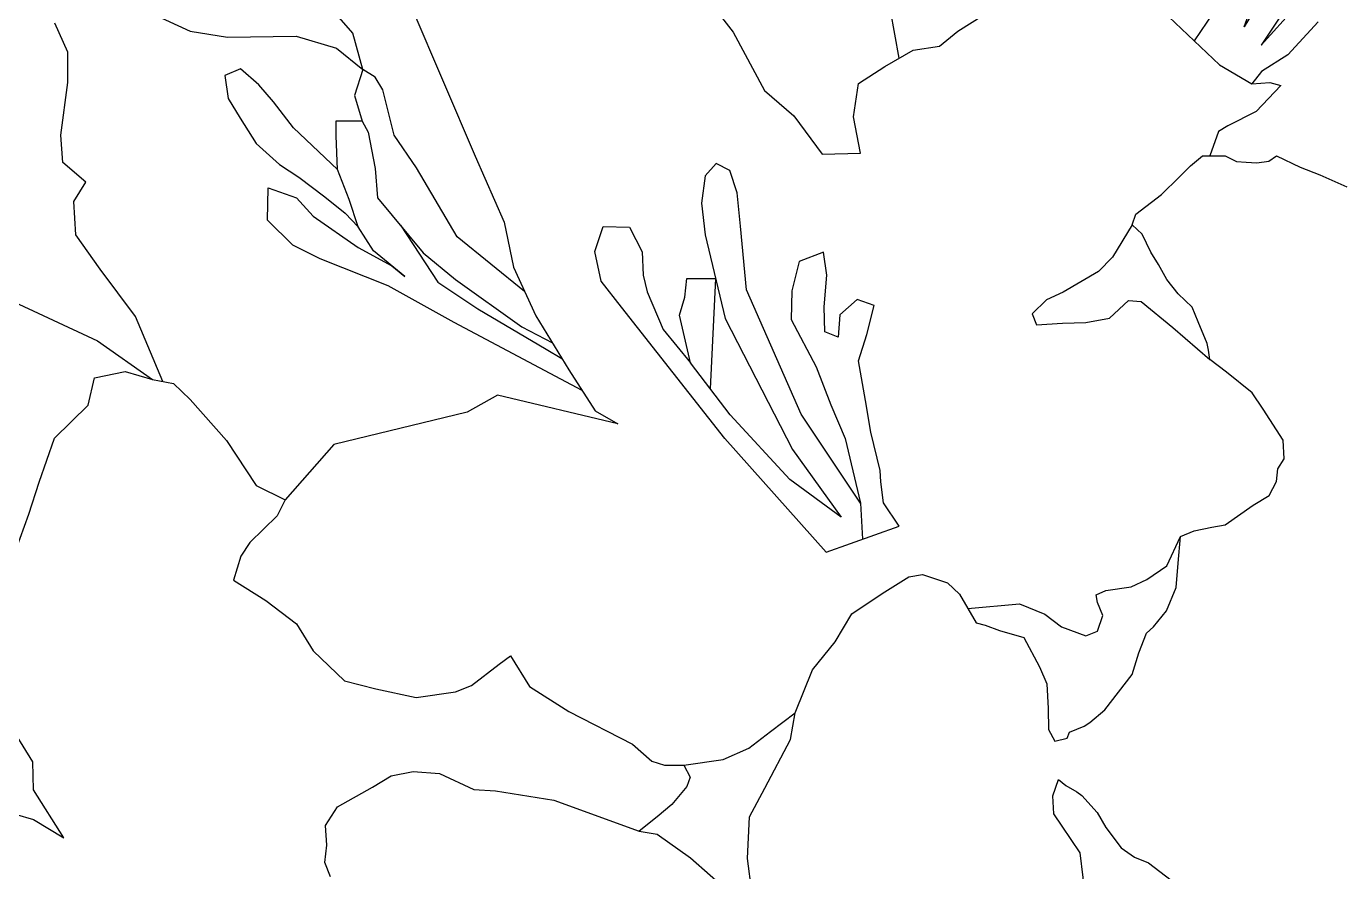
# Model space of a CAD drawing. Header units: millimetres. Extents: x 603733 to 1211550, y 1310999 to 2622648.
# Drawn here: x 604432.6571 to 604433.0702, y 1311057.4885 to 1311057.7539 of the extents above; entities that cross this region are included whole.
import ezdxf

# ---------------------------------------------------------------- set-up
doc = ezdxf.new("R2010")
doc.units = ezdxf.units.MM
doc.layers.add('elenarbi-free_blocks', color=7, linetype='Continuous')

# ---------------------------------------------------------------- blocks, each defined once
blk = doc.blocks.new('A$C69433AA9')
at = {"layer": 'elenarbi-free_blocks', "color": 222}
for points in [[(12.784, 21.231), (12.716, 21.616)], [(16.129, 21.522), (15.887, 21.258), (15.678, 21.126), (15.601, 21.026)]]:
    blk.add_lwpolyline(points, dxfattribs=at)
at = {"layer": 'elenarbi-free_blocks'}
for points in [[(16.157, 22.501), (15.538, 21.482), (15.871, 22.399)], [(15.493, 21.894), (15.14, 21.371)], [(15.675, 21.337), (15.95, 21.638), (16.268, 22.058), (16.667, 22.457), (16.999, 23.135), (17.232, 23.789), (17.232, 24.007), (17.276, 24.255), (17.475, 24.246)], [(16.588, 23.955), (16.67, 24.063), (16.844, 24.114), (16.911, 24.069), (16.914, 23.976), (16.859, 23.834), (16.823, 23.678), (16.799, 23.536), (16.37, 22.381), (15.675, 21.337)], [(8.302, 20.342), (7.95, 20.675), (7.791, 20.883), (7.674, 21.019), (7.527, 21.147), (7.402, 21.094), (7.428, 20.909), (7.523, 20.754), (7.652, 20.55), (7.837, 20.384), (7.992, 20.282), (8.2, 20.124), (8.363, 19.995), (8.467, 19.885)], [(9.795, 19.37), (9.255, 19.806), (8.931, 20.356), (8.754, 20.618), (8.663, 20.978), (8.602, 21.081), (8.504, 21.142), (8.437, 20.935), (8.498, 20.728), (8.547, 20.642), (8.602, 20.35), (8.62, 20.118), (8.986, 19.679), (9.242, 19.466), (9.773, 19.088), (10.017, 18.959)], [(10.254, 18.58), (9.231, 19.123), (8.706, 19.415), (8.162, 19.629), (7.943, 19.739), (7.741, 19.94), (7.747, 20.196), (7.973, 20.117), (8.107, 19.971), (8.467, 19.721), (8.736, 19.574), (8.839, 19.489), (8.589, 19.695), (8.467, 19.885), (8.394, 20.105), (8.302, 20.342), (8.29, 20.611), (8.29, 20.732), (8.497, 20.732)], [(12.477, 17.681), (12.003, 18.391), (11.566, 19.383), (11.518, 19.891), (11.492, 20.157), (11.433, 20.335), (11.324, 20.391), (11.236, 20.293), (11.207, 20.075), (11.236, 19.823), (11.395, 19.153), (11.934, 18.107), (12.322, 17.568), (11.911, 17.868), (11.436, 18.386), (11.119, 18.8), (11.032, 19.181), (11.075, 19.325), (11.089, 19.472), (11.32, 19.472)], [(8.803, 19.899), (9.103, 19.445), (9.422, 19.232), (9.966, 18.91), (10.092, 18.835)], [(12.203, 17.29), (11.393, 18.197), (10.569, 19.244), (10.405, 19.452), (10.354, 19.69), (10.421, 19.888), (10.632, 19.883), (10.732, 19.686), (10.741, 19.501), (10.774, 19.367), (10.9, 19.065), (11.119, 18.8)], [(12.203, 17.29), (12.784, 17.495), (12.66, 17.683), (12.639, 17.85), (12.634, 17.941), (12.558, 18.246), (12.515, 18.499), (12.461, 18.816), (12.526, 19.026), (12.585, 19.258), (12.45, 19.306), (12.31, 19.182), (12.299, 19.005), (12.192, 19.048), (12.186, 19.247), (12.208, 19.5), (12.181, 19.683), (11.987, 19.608), (11.928, 19.376), (11.922, 19.145), (12.121, 18.768), (12.24, 18.466), (12.353, 18.197), (12.477, 17.681), (12.493, 17.392)], [(11.278, 18.593), (11.32, 19.472)]]:
    blk.add_lwpolyline(points, dxfattribs=at)
at = {"layer": 'elenarbi-free_blocks', "color": 211}
for points in [[(6.907, 18.651), (6.689, 19.17), (6.406, 19.549), (6.213, 19.823), (6.197, 20.089), (6.293, 20.242), (6.108, 20.4), (6.092, 20.618), (6.148, 21.037), (6.148, 21.279), (6.043, 21.512)], [(6.632, 21.674), (7.124, 21.448), (7.423, 21.4), (7.971, 21.408), (8.294, 21.311), (8.504, 21.142), (8.423, 21.432), (8.205, 21.682)], [(11.283, 21.666), (11.461, 21.44), (11.711, 20.973), (11.945, 20.772), (12.171, 20.465), (12.171, 20.465), (12.477, 20.473), (12.421, 20.763), (12.461, 21.029), (12.671, 21.166), (12.897, 21.295), (13.106, 21.328), (13.252, 21.448), (13.461, 21.577)], [(14.939, 21.563), (15.341, 21.179), (15.601, 21.026), (15.743, 21.037), (15.833, 21.014), (15.635, 20.805), (15.409, 20.692), (15.335, 20.647), (15.266, 20.453)], [(8.894, 21.632), (9.4, 20.449), (9.632, 19.922), (9.706, 19.564), (9.885, 19.175), (10.149, 18.743), (10.359, 18.417), (10.538, 18.312), (9.579, 18.543), (9.337, 18.406), (8.271, 18.149), (7.882, 17.707)], [(8.244, 14.698), (8.201, 14.812), (8.216, 14.951), (8.206, 15.107), (8.302, 15.255), (8.581, 15.414), (8.729, 15.504), (8.906, 15.538), (9.114, 15.523), (9.39, 15.395), (9.561, 15.383), (10.029, 15.308), (10.708, 15.061), (10.854, 15.037), (11.119, 14.849), (11.434, 14.572)], [(11.609, 14.578), (11.573, 14.843), (11.591, 15.175), (11.712, 15.405), (11.917, 15.794), (11.955, 16.005), (12.094, 16.349), (12.275, 16.573), (12.408, 16.796), (12.65, 16.959), (12.861, 17.092), (12.97, 17.11), (13.17, 17.043), (13.266, 16.953), (13.399, 16.724), (13.472, 16.705), (13.587, 16.663), (13.781, 16.608), (13.906, 16.373), (13.963, 16.239), (13.975, 16.04), (13.978, 15.873), (14.028, 15.781), (14.127, 15.805), (14.144, 15.853), (14.261, 15.9), (14.308, 15.93), (14.427, 16.031), (14.644, 16.313), (14.697, 16.484), (14.759, 16.641), (14.816, 16.693), (14.92, 16.821), (14.997, 17.007), (15.011, 17.201), (15.03, 17.415), (15.139, 17.458), (15.282, 17.487), (15.387, 17.508), (15.612, 17.664), (15.74, 17.74), (15.797, 17.854), (15.807, 17.954), (15.859, 18.035), (15.859, 18.035), (15.85, 18.182), (15.692, 18.431), (15.602, 18.56), (15.397, 18.726), (15.264, 18.826), (15.255, 18.902), (15.245, 18.954), (15.173, 19.127), (15.125, 19.244), (15.012, 19.351), (14.921, 19.465), (14.855, 19.584), (14.793, 19.683), (14.726, 19.826), (14.645, 19.902), (14.674, 19.988), (14.878, 20.144), (15.021, 20.282), (15.112, 20.373), (15.207, 20.453), (15.326, 20.453), (15.388, 20.453), (15.478, 20.406), (15.554, 20.401), (15.64, 20.396), (15.735, 20.411), (15.797, 20.453), (15.987, 20.363), (16.144, 20.301), (16.358, 20.206)], [(14.277, 14.495), (14.231, 14.89), (14.086, 15.101), (14.02, 15.2), (14.013, 15.344), (14.057, 15.473), (14.116, 15.427), (14.203, 15.375), (14.242, 15.346), (14.366, 15.21), (14.434, 15.09), (14.557, 14.928), (14.664, 14.853), (14.775, 14.808), (15.048, 14.602)], [(14.645, 19.902), (14.489, 19.643), (14.376, 19.53), (14.095, 19.363), (13.962, 19.303), (13.848, 19.19), (13.882, 19.103), (14.089, 19.116), (14.276, 19.123), (14.463, 19.156), (14.616, 19.297), (14.716, 19.29), (14.97, 19.083), (15.264, 18.826)], [(5.579, 15.239), (5.874, 15.156), (6.117, 15.008), (5.875, 15.391), (5.869, 15.615), (5.625, 16.012)], [(5.663, 17.113), (5.837, 17.591), (5.92, 17.848), (6.042, 18.2), (6.311, 18.462), (6.362, 18.68), (6.606, 18.731), (6.824, 18.667), (6.991, 18.635), (7.125, 18.507), (7.414, 18.181), (7.651, 17.822), (7.882, 17.707), (7.818, 17.579), (7.6, 17.367), (7.529, 17.258), (7.471, 17.066), (7.729, 16.903), (7.973, 16.717), (8.107, 16.5), (8.357, 16.263), (8.607, 16.199), (8.928, 16.128), (9.242, 16.173), (9.37, 16.224), (9.591, 16.396), (9.681, 16.46), (9.835, 16.217), (10.149, 16.018), (10.656, 15.756), (10.81, 15.621), (10.912, 15.589), (11.066, 15.589), (11.38, 15.634), (11.585, 15.724), (11.758, 15.858), (11.955, 16.005)], [(13.333, 16.838), (13.746, 16.875), (13.948, 16.795), (14.081, 16.693), (14.276, 16.621), (14.369, 16.659), (14.41, 16.782), (14.369, 16.888), (14.357, 16.947), (14.434, 16.984), (14.637, 17.012), (14.761, 17.071), (14.922, 17.179), (15.03, 17.415)], [(11.066, 15.589), (11.117, 15.494), (11.089, 15.418), (10.971, 15.275), (10.854, 15.177), (10.708, 15.061)]]:
    blk.add_lwpolyline(points, dxfattribs=at)
at = {"layer": 'elenarbi-free_blocks', "color": 82}
blk.add_lwpolyline([(4.547, 15.085), (3.581, 15.951), (2.751, 17.25), (2.304, 18.467), (2.266, 19.297), (2.501, 19.297), (2.666, 19.427), (2.813, 19.505), (3.039, 19.531), (3.405, 19.557), (3.935, 19.566), (4.335, 19.54), (5.047, 19.479), (5.638, 19.323), (6.386, 18.975), (6.824, 18.667)], dxfattribs=at)

msp = doc.modelspace()

# ---------------------------------------------------------------- block references
at = {"xscale": 0.03933583425953748, "yscale": 0.03933583425953748, "zscale": 0.03933583425953748}
msp.add_blockref('A$C69433AA9', (604432.4283, 1311056.90874), dxfattribs=at)

doc.saveas('drawing.dxf')
